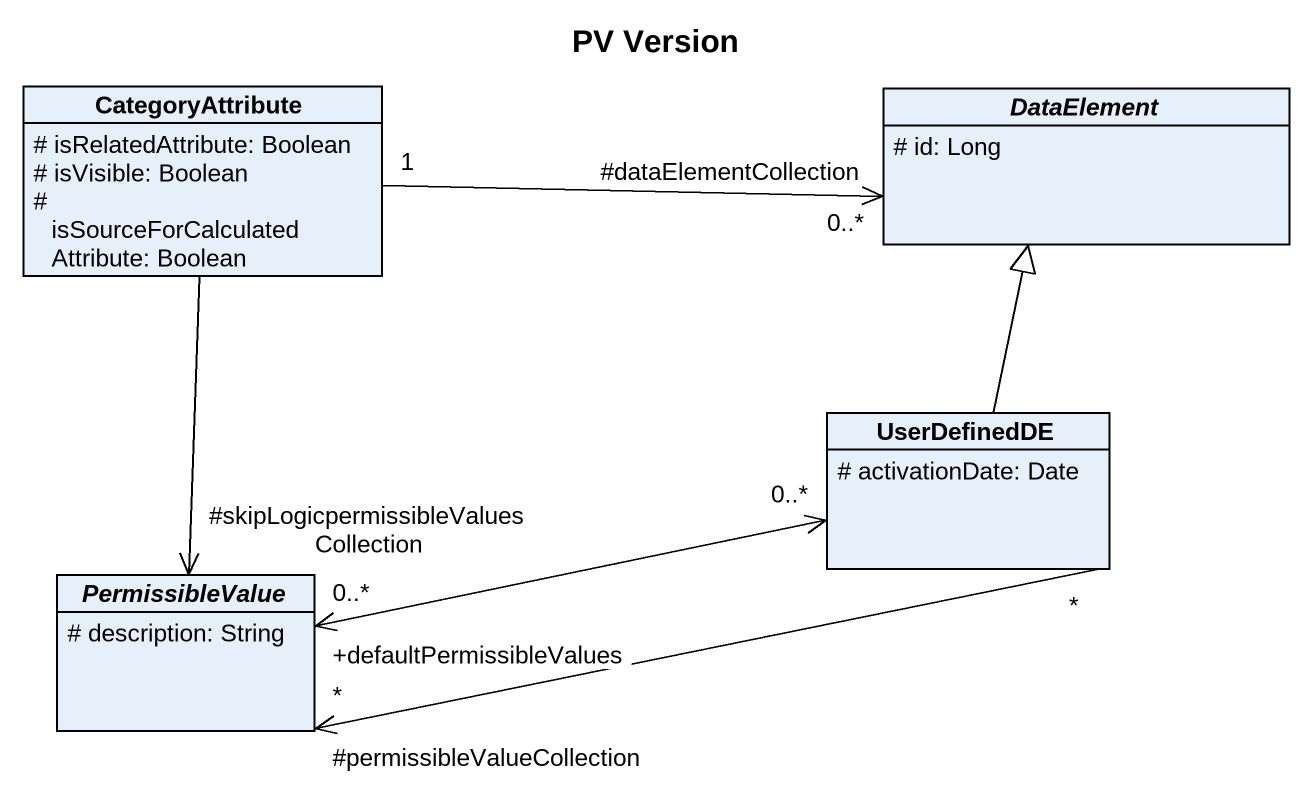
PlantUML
@startuml
title PV Version
hide circle
hide empty members
skinparam classAttributeIconSize 0
class CategoryAttribute {
  # isRelatedAttribute: Boolean
  # isVisible: Boolean
  # isSourceForCalculatedAttribute: Boolean
}
abstract class DataElement {
  # id: Long
}
class UserDefinedDE {
  # activationDate: Date
}
abstract class PermissibleValue {
  # description: String
}
CategoryAttribute "1" -right-> "#dataElementCollection\n0..*" DataElement
CategoryAttribute --> "#skipLogicpermissibleValuesCollection" PermissibleValue
UserDefinedDE -up-|> DataElement
UserDefinedDE "*" -left-> "#permissibleValueCollection\n*" PermissibleValue
UserDefinedDE "0..*" <-left-> "+defaultPermissibleValues\n0..*" PermissibleValue
@enduml
